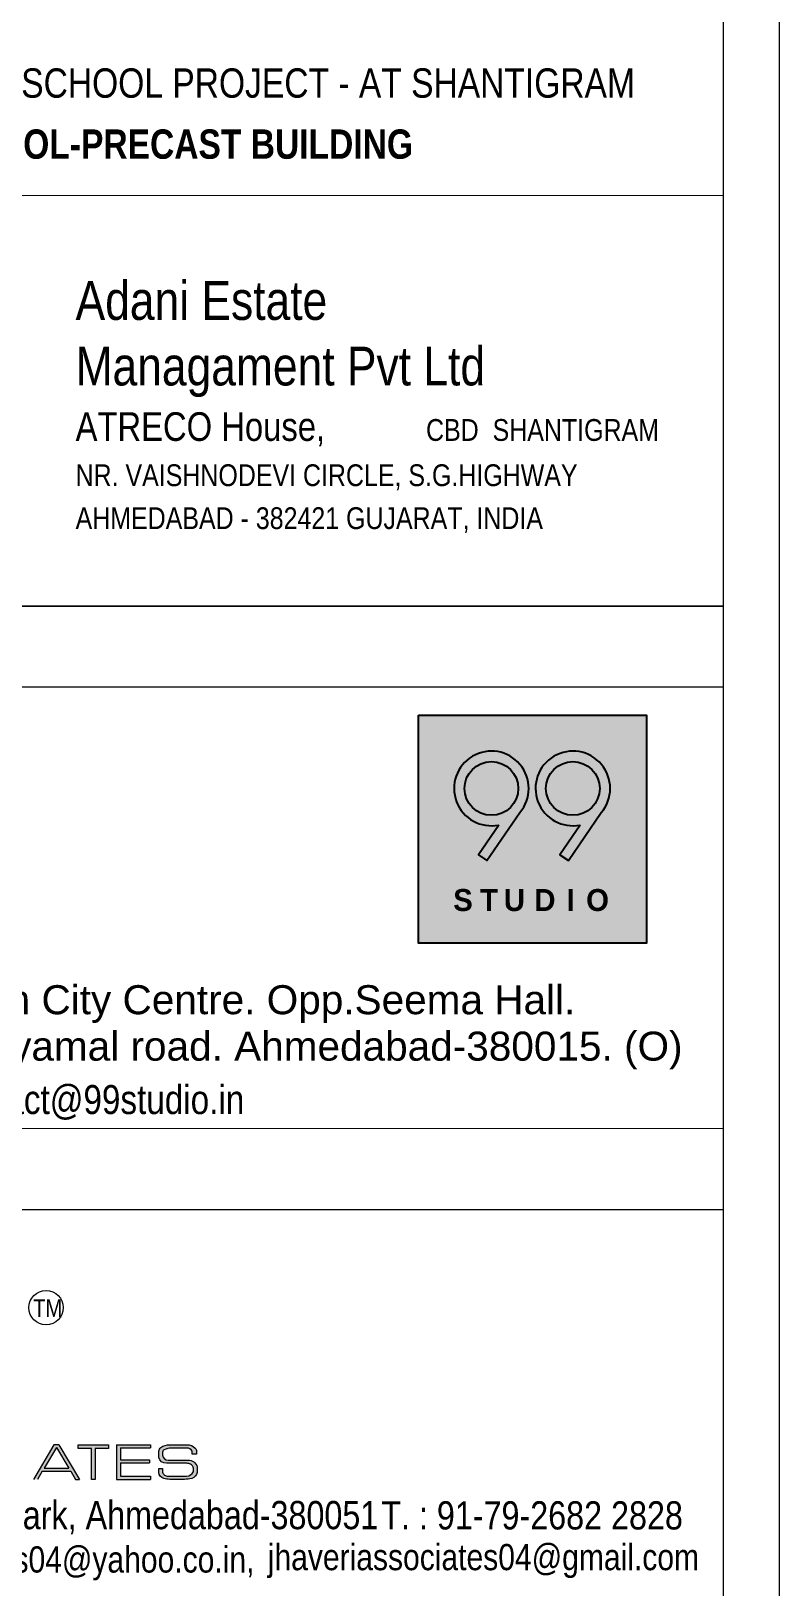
# Model space of a CAD drawing. Header units: millimetres. Extents: x 1112055 to 3390982, y -148532 to 766891.
# Drawn here: x 3353537 to 3359959, y 328392 to 341737 of the extents above; entities that cross this region are included whole.
import ezdxf

# ---------------------------------------------------------------- set-up
doc = ezdxf.new("R2010")
doc.units = ezdxf.units.MM
for name, color, linetype, lineweight in [('B TITLE BLOCK', 250, 'Continuous', 0), ('P_TITLE BLOCK TEXT', 7, 'Continuous', 9), ('tb text', 7, 'Continuous', 13)]:
    doc.layers.add(name, color=color, linetype=linetype, lineweight=lineweight)
for name, color, linetype in [('Logo Color', 251, 'Continuous'), ('Logo Font', 255, 'Continuous'), ('Logo Line', 251, 'Continuous')]:
    doc.layers.add(name, color=color, linetype=linetype)
doc.styles.add('A', font='GOTHICB.TTF')
doc.styles.add('SWINC', font='swissc.ttf')

# ---------------------------------------------------------------- blocks, each defined once
blk = doc.blocks.new('Z$W@#6E2766C7')
at = {"layer": 'Logo Font', "style": 'A'}
for s, p in [('S', (0.477201075365187, 0.4427458525618988)), ('T', (0.8451072909420388, 0.4427458525618988)), ('U', (1.170529324572427, 0.4427458525618988)), ('D', (1.588321054015565, 0.4427458525618988)), ('I', (2.031184820887617, 0.4427458525618988)), ('O', (2.298338986166228, 0.4427458525618988))]:
    blk.add_text(s, height=0.30118144, dxfattribs=at).set_placement(p)
blk = doc.blocks.new('A$C9f46f36f')
at = {"layer": 'Logo Color'}
h = blk.add_hatch(color=22, dxfattribs=at)
edge = h.paths.add_edge_path(flags=0)
edge.add_arc((-2651.583773184335, -1156.24687560508), 307.1893068638838, 180, 360, ccw=False)
edge.add_arc((-2651.583773184335, -1156.24687560508), 307.1893068638838, 0, 180, ccw=False)
edge = h.paths.add_edge_path(flags=16)
edge.add_line((-2568.222982186591, -1574.687979126815), (-2800.432897544233, -1914.725855800236))
edge.add_line((-2800.432897541439, -1914.725855799858), (-2701.769266437739, -1982.102683498029))
edge.add_line((-2701.769266444957, -1982.102683492471), (-2326.533018882386, -1432.623404472455))
edge.add_arc((-2651.583773184335, -1156.24687560508), 426.6637769954773, 319.6269312612779, 641.266816491063)
edge = h.paths.add_edge_path(flags=0)
edge.add_arc((-1719.777309257304, -1156.24687560508), 307.1893068638838, 180, 360, ccw=False)
edge.add_arc((-1719.777309257304, -1156.24687560508), 307.1893068638838, 0, 180, ccw=False)
edge = h.paths.add_edge_path(flags=16)
edge.add_line((-1636.416518274462, -1574.687979126815), (-1868.626433632104, -1914.725855800236))
edge.add_line((-1868.62643362931, -1914.725855799858), (-1769.96280252561, -1982.102683498029))
edge.add_line((-1769.962802517926, -1982.102683492471), (-1394.726554955356, -1432.623404472455))
edge.add_arc((-1719.777309257304, -1156.24687560508), 426.6637769954765, 319.6269312612779, 641.2668164910631)
h.paths.add_polyline_path([(-3486.935391280567, -317.6303075854667), (-876.5585415994283, -317.6303075854667), (-876.5585415994283, -2928.007157264743), (-3486.935391280567, -2928.007157264743)])
at = {"layer": 'Logo Font'}
h = blk.add_hatch(color=256, dxfattribs=at)
edge = h.paths.add_edge_path(flags=16)
edge.add_arc((-2651.583773184335, -1156.246875599492), 307.1893068638814, 180, 360, ccw=False)
edge.add_arc((-2651.583773184335, -1156.246875599492), 307.1893068638814, 0, 180, ccw=False)
edge = h.paths.add_edge_path()
edge.add_line((-2568.222982186591, -1574.687979126815), (-2800.432897544233, -1914.725855800236))
edge.add_line((-2800.432897541439, -1914.725855799858), (-2701.769266437739, -1982.102683498029))
edge.add_line((-2701.769266444957, -1982.102683499921), (-2326.533018882386, -1432.623404479906))
edge.add_arc((-2651.583773184335, -1156.246875599492), 426.6637769954742, 319.6269312612787, 641.2668164910637)
h = blk.add_hatch(color=256, dxfattribs=at)
edge = h.paths.add_edge_path()
edge.add_line((-1636.416518274462, -1574.687979126815), (-1868.626433632337, -1914.725855800236))
edge.add_line((-1868.62643362931, -1914.725855799858), (-1769.96280252561, -1982.102683498029))
edge.add_line((-1769.962802517926, -1982.102683499921), (-1394.726554955356, -1432.623404479906))
edge.add_arc((-1719.777309257304, -1156.246875599492), 426.6637769954735, 319.6269312612787, 641.2668164910638)
edge = h.paths.add_edge_path(flags=16)
edge.add_arc((-1719.777309257304, -1156.246875599492), 307.1893068638814, 180, 360, ccw=False)
edge.add_arc((-1719.777309257304, -1156.246875599492), 307.1893068638814, 0, 180, ccw=False)
for points in [[(-2568.222982186591, -1574.687979126815), (-2800.432897541439, -1914.725855799858), (-2701.769266444957, -1982.102683499921), (-2326.533018845832, -1432.62340447912, 5.918618956459519)], [(-2344.394466344034, -1156.246875599492, -1), (-2958.77308008424, -1156.246875599492, -1)], [(-1636.416518274462, -1574.687979126815), (-1868.62643362931, -1914.725855799858), (-1769.962802517926, -1982.102683499921), (-1394.726554933703, -1432.62340447912, 5.918618956459519)], [(-1412.5880023723, -1156.246875599492, -1), (-2026.966616097605, -1156.246875599492, -1)]]:
    blk.add_lwpolyline(points, format="xyb", close=True, dxfattribs=at)
at = {"layer": 'Logo Line'}
blk.add_lwpolyline([(-3486.935391280567, -317.6303075854667), (-876.5585415994283, -317.6303075854667), (-876.5585415994283, -2928.007157264743), (-3486.935391280567, -2928.007157264743)], close=True, dxfattribs=at)
at = {"layer": 'Logo Font', "xscale": 834.901957593243, "yscale": 834.901957593243, "zscale": 834.901957593243}
blk.add_blockref('Z$W@#6E2766C7', (-3486.935391280567, -2928.007157264743), dxfattribs=at)

msp = doc.modelspace()

# ---------------------------------------------------------------- hatches: boundary and pattern name
at = {"layer": 'P_TITLE BLOCK TEXT'}
h = msp.add_hatch(color=7, dxfattribs=at)
h.paths.add_polyline_path([(3353775.081562168, 329611.2153173721), (3353732.451101881, 329611.2153173721), (3353555.637758558, 329313.9428546481), (3353590.372752398, 329313.9428546481), (3353631.423290539, 329382.9602395472), (3353876.109373514, 329382.9602395472), (3353917.159911652, 329313.9428546481), (3353951.894905492, 329313.9428546481)])
h.paths.add_polyline_path([(3353753.766332032, 329588.6529579381), (3353860.359169351, 329409.4407182782), (3353647.173494701, 329409.4407182782)], flags=16)
for points in [[(3354201.441298882, 329611.2153173721), (3353939.758627803, 329611.2153173584), (3353939.758627803, 329578.4873573262), (3354054.235983328, 329578.4873573262), (3354054.235983328, 329313.9428546481), (3354086.963943359, 329313.9428546481), (3354086.963943359, 329578.4873573262), (3354201.441298882, 329578.4873573262)], [(3354561.781686459, 329611.2153173721), (3354268.008869436, 329611.2153173721), (3354268.008869436, 329313.9428546481), (3354561.781686459, 329313.9428546481), (3354561.781686459, 329342.4914043071), (3354302.827717334, 329342.4914043071), (3354302.827717334, 329454.8005785057), (3354550.894812116, 329454.8005785057), (3354550.894812116, 329481.4301644294), (3354302.827717334, 329481.4301644294), (3354302.827717334, 329582.9950334711), (3354561.781686459, 329582.9950334711)]]:
    msp.add_hatch(color=256, dxfattribs=at).paths.add_polyline_path(points)
h = msp.add_hatch(color=7, dxfattribs=at)
edge = h.paths.add_edge_path()
edge.add_line((3354919.378985642, 329528.803154428), (3354919.378985642, 329556.7996270927))
edge.add_arc((3354872.056286237, 329526.0464565755), 56.43753516085819, 33.01826321554374, 89.55826277287954)
edge.add_line((3354872.491402288, 329582.4823143982), (3354738.748930996, 329582.4823143982))
edge.add_arc((3354745.896281978, 329417.9340489022), 164.7034192272174, 92.48714741877791, 114.0429537283222)
edge.add_arc((3354689.061779215, 329545.3293137595), 25.20533962191544, 114.0429537293578, 173.3691583151227)
edge.add_line((3354664.025044353, 329548.2398210915), (3354664.025044353, 329520.157249029))
edge.add_arc((3354715.459669569, 329530.5031585972), 52.46483122794731, 191.3730973808446, 266.9893197895739)
edge.add_line((3354712.704106208, 329478.1107413405), (3354882.162545742, 329478.1107413405))
edge.add_arc((3354886.914436169, 329400.3039252072), 77.95178701708194, 15.593509061337386, 93.49488039923239, ccw=False)
edge.add_line((3354961.997053793, 329421.2581999464), (3354962.184413523, 329371.4047392102))
edge.add_arc((3354894.638378534, 329389.0735107406), 69.8187104608198, 286.83610795899614, 345.3409580231045, ccw=False)
edge.add_arc((3354846.429507638, 329598.671853778), 284.768747330293, 270.9573158559781, 283.9044309719907, ccw=False)
edge.add_line((3354851.187291821, 329313.9428546481), (3354726.758803855, 329313.9428546481))
edge.add_arc((3354731.120910323, 329536.3098580579), 222.4097843542659, 255.2817551210326, 268.87619010349516, ccw=False)
edge.add_arc((3354689.471968612, 329377.7592452882), 58.48013128984011, 183.426036592086, 255.28175512131492, ccw=False)
edge.add_line((3354631.096354495, 329374.26447313), (3354631.096354495, 329405.7900016068))
edge.add_line((3354631.096354495, 329405.7900016023), (3354664.025044345, 329405.7900016023))
edge.add_line((3354664.025044353, 329405.7900016023), (3354664.025044353, 329374.245293638))
edge.add_arc((3354708.041252015, 329389.0698513823), 46.44560312823664, 198.6134072768726, 234.8504137461964)
edge.add_arc((3354714.765356722, 329398.619705578), 58.12521354318793, 234.8504137462499, 265.2644397945335)
edge.add_line((3354709.96671066, 329340.6929117439), (3354870.314655207, 329340.6929117439))
edge.add_arc((3354864.557481942, 329412.8673066129), 72.40364852324065, 274.5606862055181, 333.2673842340631)
edge.add_line((3354929.22230036, 329380.2981558826), (3354929.58966927, 329408.9143479096))
edge.add_arc((3354884.617084398, 329402.5553591759), 45.41993094938339, 8.048099003213427, 64.75619501762428)
edge.add_arc((3354862.202511719, 329355.0163426609), 97.97819538303655, 64.7561950177683, 84.27045226378947)
edge.add_line((3354871.983958309, 329452.5050603264), (3354698.020611326, 329452.5050603264))
edge.add_arc((3354695.608735873, 329519.5496694488), 67.08797772136413, 195.927715624902, 272.06028075489394, ccw=False)
edge.add_line((3354631.096354495, 329501.1390908232), (3354631.096354495, 329556.3691300935))
edge.add_arc((3354679.686778407, 329547.5228344441), 49.389130806963, 127.4257817440614, 169.6818301059755, ccw=False)
edge.add_arc((3354722.057540361, 329492.1558301498), 119.1084727067533, 88.3567074097187, 127.42578174505309, ccw=False)
edge.add_line((3354725.473206215, 329611.2153173721), (3354873.030364807, 329611.2153173721))
edge.add_arc((3354873.591703233, 329512.410366118), 98.8065458004947, 45.300427081416274, 90.32550976597071, ccw=False)
edge.add_arc((3354912.360012155, 329551.5873805392), 43.69012142520822, 1.8933564716127194, 45.300427080491204, ccw=False)
edge.add_line((3354956.026281113, 329553.0308711552), (3354956.026281113, 329528.8031544261))
edge.add_line((3354956.026281113, 329528.803154428), (3354919.378985635, 329528.803154428))

# ---------------------------------------------------------------- linework, layer by layer
at = {"layer": 'B TITLE BLOCK', "color": 250, "lineweight": 0}
for p, q in [((3348043.173588478, 336805.4699351435), (3359473.425836843, 336805.4699351435)), ((3359473.425836843, 336108.0174663473), (3348043.173588479, 336108.0174663473)), ((3359473.425836843, 331625.948098164), (3348043.173588479, 331625.948098164))]:
    msp.add_line(p, q, dxfattribs=at)
at = {"layer": 'B TITLE BLOCK', "color": 1, "const_width": 10.78926222405179}
msp.add_lwpolyline([(3359954.073765936, 376187.4520394349), (3359954.073765936, 310041.1324242123), (3211357.219801181, 310041.1324242122), (3211357.219801181, 376187.4520394348)], close=True, dxfattribs=at)
at = {"layer": 'B TITLE BLOCK', "color": 250, "lineweight": 0}
for points, const_width in [([(3359473.425836843, 375706.8041103419), (3359473.425836843, 310521.7803533053), (3211837.867730274, 310521.7803533052), (3211837.867730274, 375706.8041103419)], 10.78926222405179), ([(3348043.173588479, 310521.7803533053), (3359473.425836843, 310521.7803533053), (3359473.425836843, 375706.804110342), (3348043.173588479, 375706.804110342)], 9.530781818774678), ([(3348043.173588478, 340326.4454457666), (3359473.425836843, 340326.4454457666), (3359473.425836843, 336805.4699351435), (3348043.173588478, 336805.4699351435)], 9.530781818774678), ([(3359473.425836843, 336805.4699351409), (3348043.173588479, 336805.4699351409), (3348043.173588479, 332323.400566958), (3359473.425836843, 332323.400566958)], 9.530781818774678), ([(3359473.425836843, 310521.7803533053), (3348043.173588479, 310521.7803533053), (3348043.173588479, 332323.400566958), (3359473.425836843, 332323.400566958)], 9.530781818774678)]:
    msp.add_lwpolyline(points, close=True, dxfattribs=dict(at, const_width=const_width))
at = {"layer": 'P_TITLE BLOCK TEXT', "color": 7}
for points in [[(3353732.451101881, 329611.2153173697), (3353555.637758558, 329313.942854646)], [(3353753.766332032, 329588.6529579362), (3353647.173494701, 329409.4407182761)], [(3353775.081562168, 329611.2153173697), (3353732.451101881, 329611.2153173697)], [(3353753.766332032, 329588.6529579362), (3353860.359169351, 329409.4407182761)], [(3353775.081562168, 329611.2153173697), (3353951.894905492, 329313.942854646)], [(3354268.008869436, 329611.2153173697), (3354561.781686459, 329611.2153173697)], [(3354268.008869436, 329611.2153173697), (3354268.008869436, 329313.942854646)], [(3354302.827717334, 329582.9950334691), (3354302.827717334, 329481.430164427)], [(3354302.827717334, 329582.9950334691), (3354561.781686459, 329582.9950334691)], [(3354561.781686459, 329611.2153173697), (3354561.781686459, 329582.9950334691)], [(3353631.423290539, 329382.9602395449), (3353590.372752398, 329313.942854646)], [(3353631.423290539, 329382.9602395449), (3353876.109373514, 329382.9602395449)], [(3353647.173494701, 329409.4407182761), (3353860.359169351, 329409.4407182761)], [(3353876.109373514, 329382.9602395449), (3353917.159911652, 329313.942854646)], [(3354302.827717334, 329481.430164427), (3354550.894812116, 329481.430164427)], [(3354302.827717334, 329454.8005785038), (3354302.827717334, 329342.4914043049)], [(3354302.827717334, 329454.8005785038), (3354550.894812116, 329454.8005785038)], [(3354550.894812116, 329481.430164427), (3354550.894812116, 329454.8005785038)], [(3353917.159911652, 329313.942854646), (3353951.894905492, 329313.942854646)], [(3354268.008869436, 329313.942854646), (3354561.781686459, 329313.942854646)], [(3354302.827717334, 329342.4914043049), (3354561.781686459, 329342.4914043049)], [(3354561.781686459, 329342.4914043049), (3354561.781686459, 329313.942854646)]]:
    msp.add_lwpolyline(points, dxfattribs=at)
at = {"layer": 'P_TITLE BLOCK TEXT'}
for points in [[(3354054.235983328, 329578.487357324), (3353939.758627803, 329578.487357324), (3353939.758627803, 329611.2153173697), (3354201.441298882, 329611.2153173697), (3354201.441298882, 329578.487357324), (3354086.963943359, 329578.487357324)], [(3354086.963943359, 329578.487357324), (3354086.963943359, 329313.942854646), (3354054.235983328, 329313.942854646), (3354054.235983328, 329578.487357324)]]:
    msp.add_lwpolyline(points, dxfattribs=at)
at = {"layer": 'P_TITLE BLOCK TEXT', "color": 7}
msp.add_lwpolyline([(3354919.378985642, 329528.8031544257), (3354919.378985642, 329556.79962708, 0.2518321425504549), (3354872.491402288, 329582.4823143962), (3354738.748930995, 329582.4823143962, 0.0943332803251045), (3354678.792584481, 329568.3478450979, 0.2648005950274), (3354664.025044353, 329548.2398210896), (3354664.025044353, 329520.1572490251, 0.342455608626355), (3354712.704106208, 329478.1107413384), (3354882.162545743, 329478.1107413384, -0.3536343318604639), (3354961.997053793, 329421.2581999445), (3354962.184413527, 329371.4047392032, -0.2609690833415413), (3354914.860323878, 329322.2474285858, -0.0565526202682377), (3354851.187291821, 329313.942854646), (3354726.758803847, 329313.942854646, -0.0593865794242292), (3354674.614158981, 329321.1980284707, -0.324223828793496), (3354631.096354495, 329374.2644731277), (3354631.096354495, 329405.7900015995), (3354664.025044353, 329405.7900015995), (3354664.025044353, 329374.2452936307, 0.1594446921200951), (3354681.301909911, 329351.0935214598, 0.1334907776809275), (3354709.96671066, 329340.6929117416), (3354870.314655193, 329340.6929117416, 0.2619100095917326), (3354929.22230036, 329380.2981558804), (3354929.589669269, 329408.9143479051, 0.2526122615055632), (3354903.987365249, 329443.637744049, 0.085353380822099), (3354871.983958309, 329452.5050603246), (3354698.020611326, 329452.5050603246, -0.3449747456290864), (3354631.096354495, 329501.1390908213), (3354631.096354495, 329556.3691300974, -0.1864948836794344), (3354649.671361624, 329586.744779797, -0.172141735516322), (3354725.473206215, 329611.2153173697), (3354873.030364806, 329611.2153173697, -0.1990261439851543), (3354943.091180643, 329582.6425249324, -0.1916967583265429), (3354956.026281113, 329553.0308711532), (3354956.026281113, 329528.8031544257)], format="xyb", close=True, dxfattribs=at)
at = {"layer": 'P_TITLE BLOCK TEXT'}
msp.add_circle((3353664.917393585, 330786.8833216055), 147.8319252586598, dxfattribs=at)

# ---------------------------------------------------------------- block references
at = {"xscale": 0.75, "yscale": 0.75, "zscale": 0.75}
msp.add_blockref('A$C9f46f36f', (3359473.425836843, 336108.0174663473), dxfattribs=at)

# ---------------------------------------------------------------- texts
at = {"layer": 'P_TITLE BLOCK TEXT', "style": 'SWINC'}
for s, height, p in [('TM', 150.3147978692645, (3353554.631993091, 330707.0967055726)), ('2, Palkhi Society, Nr. SBI, Vejalpur, Jivraj Park, Ahmedabad-380051', 241.8784253903951, (3348136.624538128, 328886.5778787399)), ('T. : 91-79-2682 2828 ', 241.8784253903951, (3356539.648453315, 328884.2309912724)), ('E-mail : jhaveriassociates04@yahoo.co.in,', 225, (3350592.144373899, 328514.3253003667)), (' jhaveriassociates04@gmail.com', 225, (3355494.92334641, 328534.7610274124))]:
    msp.add_text(s, height=height, dxfattribs=at).set_placement(p)
at = {"layer": 'P_TITLE BLOCK TEXT', "lineweight": 0, "char_height": 248.9169691499059, "attachment_point": 7, "style": 'SWINC'}
for s, insert in [('\\A1;{\\pql;\\fArial|b0|i0|c0|p34;1101, LANDMARK. Nr.Titanium City Centre. Opp.Seema Hall.}', (3348640.039781409, 333228.7886937285)), ('\\A1;{\\pql;\\fArial|b0|i0|c0|p34;Anandnagar. Prahladnagar-Shyamal road. Ahmedabad-380015. (O)}', (3348648.420146635, 332830.5693350366))]:
    msp.add_mtext(s, dxfattribs=dict(at, insert=insert))
at = {"layer": 'P_TITLE BLOCK TEXT', "lineweight": 0, "insert": (3348640.052472522, 332375.4659225838), "char_height": 248.9169691499059, "width": 7235.516805585899, "attachment_point": 7, "style": 'SWINC'}
msp.add_mtext('\\A1;\\pxql;Ph._079-4002-8361/62 - Email - contact@99studio.in   ', dxfattribs=at)
at = {"layer": 'tb text', "style": 'SWINC'}
for s, height, p in [('Adani Estate', 332.3008494793964, (3353917.995020221, 339259.9129867345)), ('Managament Pvt Ltd', 332.3008494793964, (3353917.995020221, 338697.5395318307)), ('ATRECO House,', 245.4673145019353, (3353917.995020221, 338221.9996119051)), ('  CBD  SHANTIGRAM', 186.9184506469337, (3356805.158195553, 338221.9996119048)), ('NR. VAISHNODEVI CIRCLE, S.G.HIGHWAY', 186.9184506469337, (3353917.995020221, 337833.953067493)), ('AHMEDABAD - 382421 GUJARAT, INDIA', 186.9184506469337, (3353917.995020221, 337465.4228110331))]:
    msp.add_text(s, height=height, dxfattribs=at).set_placement(p)
at = {"layer": 'tb text', "char_height": 251.4655494636986, "attachment_point": 1, "style": 'SWINC'}
for s, insert, width in [('ADANI INTERNATIONAL SCHOOL PROJECT - AT SHANTIGRAM', (3350107.05673513, 341417.335898832), 16197.2012158644), ('{\\fSwis721 Cn BT|b1|i0|c0|p34;MIDDLE  SCHOOL-PRECAST BUILDING}', (3351372.579675214, 340893.5603743751), 5278.094236353192)]:
    msp.add_mtext(s, dxfattribs=dict(at, insert=insert, width=width))

doc.saveas('drawing.dxf')
